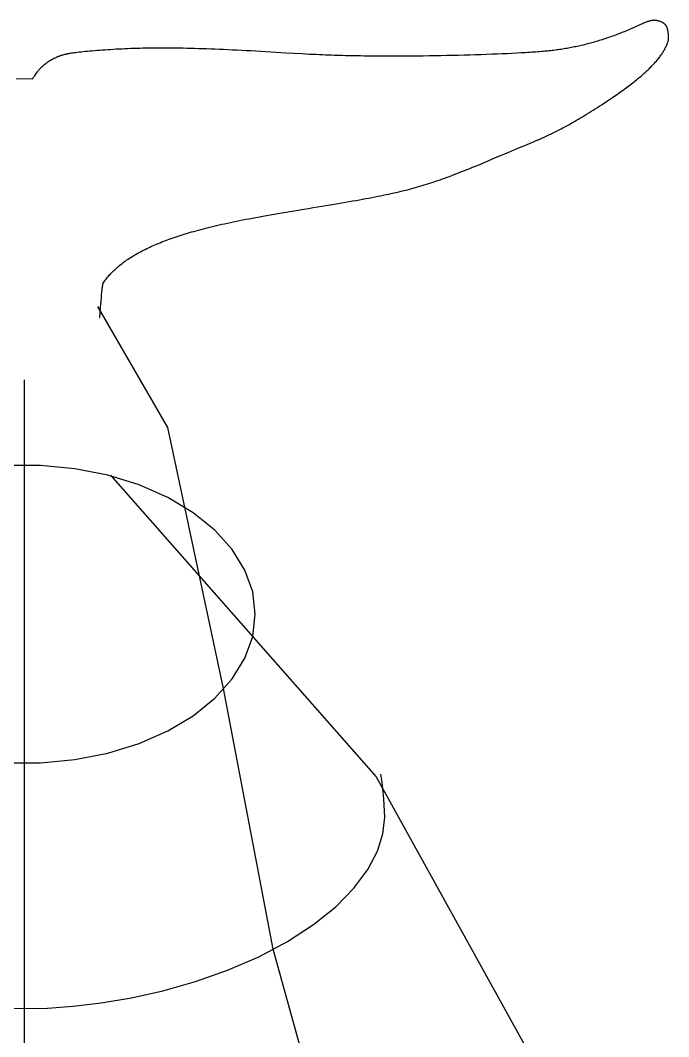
# Model space of a CAD drawing. Header units: inches. Extents: x 0 to 171, y -1 to 342.
# Drawn here: x 79.5 to 124.8, y 226.6 to 297.6 of the extents above; entities that cross this region are included whole.
import ezdxf

# ---------------------------------------------------------------- set-up
doc = ezdxf.new("R2010")
doc.units = ezdxf.units.IN
doc.header["$MEASUREMENT"] = 0
doc.layers.add('D', color=22, linetype='Continuous')
doc.layers.add('E', color=2, linetype='Continuous')

# ---------------------------------------------------------------- blocks, each defined once
blk = doc.blocks.new('Group#17')
at = {"layer": 'E', "color": 7}
for p, q in [((88.361, 20.614, 33.892), (88.3, 20.589, 33.851)), ((88.421, 20.637, 33.93), (88.361, 20.614, 33.892)), ((88.478, 20.658, 33.965), (88.421, 20.637, 33.93)), ((88.533, 20.678, 33.997), (88.478, 20.658, 33.965)), ((88.586, 20.695, 34.026), (88.533, 20.678, 33.997)), ((88.637, 20.711, 34.052), (88.586, 20.695, 34.026)), ((88.686, 20.725, 34.074), (88.637, 20.711, 34.052)), ((88.71, 20.731, 34.084), (88.686, 20.725, 34.074)), ((88.734, 20.737, 34.094), (88.71, 20.731, 34.084)), ((88.757, 20.742, 34.103), (88.734, 20.737, 34.094)), ((88.78, 20.747, 34.111), (88.757, 20.742, 34.103)), ((88.803, 20.751, 34.118), (88.78, 20.747, 34.111)), ((88.825, 20.755, 34.124), (88.803, 20.751, 34.118)), ((88.847, 20.759, 34.13), (88.825, 20.755, 34.124)), ((88.868, 20.762, 34.135), (88.847, 20.759, 34.13)), ((88.89, 20.764, 34.14), (88.868, 20.762, 34.135)), ((88.911, 20.767, 34.143), (88.89, 20.764, 34.14)), ((88.932, 20.768, 34.146), (88.911, 20.767, 34.143)), ((88.952, 20.77, 34.149), (88.932, 20.768, 34.146)), ((88.973, 20.771, 34.15), (88.952, 20.77, 34.149)), ((88.993, 20.771, 34.151), (88.973, 20.771, 34.15)), ((89.013, 20.771, 34.151), (88.993, 20.771, 34.151)), ((89.033, 20.771, 34.15), (89.013, 20.771, 34.151)), ((89.053, 20.77, 34.149), (89.033, 20.771, 34.15)), ((89.073, 20.769, 34.147), (89.053, 20.77, 34.149)), ((89.092, 20.767, 34.145), (89.073, 20.769, 34.147)), ((89.112, 20.765, 34.141), (89.092, 20.767, 34.145)), ((89.131, 20.763, 34.137), (89.112, 20.765, 34.141)), ((89.151, 20.76, 34.133), (89.131, 20.763, 34.137)), ((89.17, 20.757, 34.128), (89.151, 20.76, 34.133)), ((89.189, 20.753, 34.122), (89.17, 20.757, 34.128)), ((89.209, 20.749, 34.115), (89.189, 20.753, 34.122)), ((89.228, 20.745, 34.108), (89.209, 20.749, 34.115)), ((89.248, 20.74, 34.1), (89.228, 20.745, 34.108)), ((89.267, 20.735, 34.091), (89.248, 20.74, 34.1)), ((89.287, 20.729, 34.082), (89.267, 20.735, 34.091)), ((89.307, 20.723, 34.072), (89.287, 20.729, 34.082)), ((89.346, 20.71, 34.051), (89.307, 20.723, 34.072)), ((89.387, 20.696, 34.027), (89.346, 20.71, 34.051)), ((89.428, 20.679, 34), (89.387, 20.696, 34.027)), ((89.47, 20.662, 33.971), (89.428, 20.679, 34)), ((89.513, 20.643, 33.94), (89.47, 20.662, 33.971)), ((89.54, 20.63, 33.918), (89.513, 20.643, 33.94)), ((89.567, 20.616, 33.896), (89.54, 20.63, 33.918)), ((89.592, 20.602, 33.873), (89.567, 20.616, 33.896)), ((89.617, 20.588, 33.85), (89.592, 20.602, 33.873)), ((86.691, 19.894, 32.709), (86.587, 19.853, 32.642)), ((86.795, 19.935, 32.777), (86.691, 19.894, 32.709)), ((86.899, 19.977, 32.846), (86.795, 19.935, 32.777)), ((87.003, 20.02, 32.916), (86.899, 19.977, 32.846)), ((87.107, 20.063, 32.987), (87.003, 20.02, 32.916)), ((87.212, 20.107, 33.059), (87.107, 20.063, 32.987)), ((87.316, 20.152, 33.133), (87.212, 20.107, 33.059)), ((87.421, 20.197, 33.207), (87.316, 20.152, 33.133)), ((87.526, 20.243, 33.283), (87.421, 20.197, 33.207)), ((87.631, 20.29, 33.359), (87.526, 20.243, 33.283)), ((87.737, 20.337, 33.437), (87.631, 20.29, 33.359)), ((87.842, 20.385, 33.516), (87.737, 20.337, 33.437)), ((87.948, 20.434, 33.596), (87.842, 20.385, 33.516)), ((88.024, 20.469, 33.654), (87.948, 20.434, 33.596)), ((88.098, 20.502, 33.708), (88.024, 20.469, 33.654)), ((88.168, 20.533, 33.759), (88.098, 20.502, 33.708)), ((88.235, 20.562, 33.806), (88.168, 20.533, 33.759)), ((88.3, 20.589, 33.851), (88.235, 20.562, 33.806)), ((89.64, 20.573, 33.825), (89.617, 20.588, 33.85)), ((89.662, 20.558, 33.8), (89.64, 20.573, 33.825)), ((89.684, 20.542, 33.773), (89.662, 20.558, 33.8)), ((89.705, 20.525, 33.746), (89.684, 20.542, 33.773)), ((89.724, 20.507, 33.717), (89.705, 20.525, 33.746)), ((89.743, 20.489, 33.687), (89.724, 20.507, 33.717)), ((89.761, 20.47, 33.656), (89.743, 20.489, 33.687)), ((89.778, 20.451, 33.624), (89.761, 20.47, 33.656)), ((89.795, 20.43, 33.59), (89.778, 20.451, 33.624)), ((89.81, 20.408, 33.555), (89.795, 20.43, 33.59)), ((89.825, 20.386, 33.518), (89.81, 20.408, 33.555)), ((89.839, 20.363, 33.479), (89.825, 20.386, 33.518)), ((89.853, 20.338, 33.439), (89.839, 20.363, 33.479)), ((89.866, 20.313, 33.397), (89.853, 20.338, 33.439)), ((89.878, 20.286, 33.354), (89.866, 20.313, 33.397)), ((89.889, 20.259, 33.308), (89.878, 20.286, 33.354)), ((89.9, 20.23, 33.261), (89.889, 20.259, 33.308)), ((89.91, 20.2, 33.212), (89.9, 20.23, 33.261)), ((89.92, 20.169, 33.16), (89.91, 20.2, 33.212)), ((89.929, 20.136, 33.107), (89.92, 20.169, 33.16)), ((89.937, 20.102, 33.051), (89.929, 20.136, 33.107)), ((89.945, 20.067, 32.993), (89.937, 20.102, 33.051)), ((89.953, 20.03, 32.933), (89.945, 20.067, 32.993)), ((89.96, 19.992, 32.87), (89.953, 20.03, 32.933)), ((89.966, 19.952, 32.805), (89.96, 19.992, 32.87)), ((89.972, 19.911, 32.737), (89.966, 19.952, 32.805)), ((89.984, 19.824, 32.594), (89.972, 19.911, 32.737)), ((84.535, 19.175, 31.526), (84.433, 19.147, 31.481)), ((84.637, 19.202, 31.572), (84.535, 19.175, 31.526)), ((84.739, 19.231, 31.619), (84.637, 19.202, 31.572)), ((84.841, 19.26, 31.667), (84.739, 19.231, 31.619)), ((84.944, 19.29, 31.716), (84.841, 19.26, 31.667)), ((85.046, 19.32, 31.766), (84.944, 19.29, 31.716)), ((85.148, 19.352, 31.817), (85.046, 19.32, 31.766)), ((85.25, 19.383, 31.869), (85.148, 19.352, 31.817)), ((85.353, 19.416, 31.922), (85.25, 19.383, 31.869)), ((85.455, 19.449, 31.976), (85.353, 19.416, 31.922)), ((85.558, 19.482, 32.032), (85.455, 19.449, 31.976)), ((85.66, 19.516, 32.088), (85.558, 19.482, 32.032)), ((85.763, 19.551, 32.145), (85.66, 19.516, 32.088)), ((85.865, 19.587, 32.203), (85.763, 19.551, 32.145)), ((85.968, 19.623, 32.263), (85.865, 19.587, 32.203)), ((86.071, 19.66, 32.323), (85.968, 19.623, 32.263)), ((86.174, 19.697, 32.385), (86.071, 19.66, 32.323)), ((86.277, 19.735, 32.448), (86.174, 19.697, 32.385)), ((86.381, 19.774, 32.511), (86.277, 19.735, 32.448)), ((86.484, 19.813, 32.576), (86.381, 19.774, 32.511)), ((86.587, 19.853, 32.642), (86.484, 19.813, 32.576)), ((89.907, 19.152, 31.489), (89.926, 19.201, 31.57)), ((89.926, 19.201, 31.57), (89.942, 19.248, 31.647)), ((89.942, 19.248, 31.647), (89.956, 19.292, 31.719)), ((89.956, 19.292, 31.719), (89.968, 19.335, 31.789)), ((89.968, 19.335, 31.789), (89.978, 19.376, 31.856)), ((89.978, 19.376, 31.856), (89.986, 19.416, 31.923)), ((89.99, 19.769, 32.503), (89.984, 19.824, 32.594)), ((89.986, 19.416, 31.923), (89.992, 19.456, 31.988)), ((89.995, 19.717, 32.418), (89.99, 19.769, 32.503)), ((89.992, 19.456, 31.988), (89.997, 19.496, 32.054)), ((89.998, 19.668, 32.338), (89.995, 19.717, 32.418)), ((89.997, 19.496, 32.054), (89.999, 19.537, 32.122)), ((90, 19.623, 32.262), (89.998, 19.668, 32.338)), ((89.999, 19.537, 32.122), (90, 19.579, 32.191)), ((90, 19.579, 32.191), (90, 19.623, 32.262)), ((48.29, 18.469, 30.366), (48.207, 18.455, 30.343)), ((48.382, 18.483, 30.389), (48.29, 18.469, 30.366)), ((48.483, 18.497, 30.412), (48.382, 18.483, 30.389)), ((48.592, 18.511, 30.435), (48.483, 18.497, 30.412)), ((48.71, 18.526, 30.459), (48.592, 18.511, 30.435)), ((48.835, 18.54, 30.483), (48.71, 18.526, 30.459)), ((48.968, 18.555, 30.507), (48.835, 18.54, 30.483)), ((49.108, 18.57, 30.531), (48.968, 18.555, 30.507)), ((49.254, 18.584, 30.555), (49.108, 18.57, 30.531)), ((49.407, 18.599, 30.579), (49.254, 18.584, 30.555)), ((49.566, 18.613, 30.603), (49.407, 18.599, 30.579)), ((49.731, 18.628, 30.627), (49.566, 18.613, 30.603)), ((49.901, 18.642, 30.65), (49.731, 18.628, 30.627)), ((50.076, 18.656, 30.673), (49.901, 18.642, 30.65)), ((50.256, 18.67, 30.696), (50.076, 18.656, 30.673)), ((50.44, 18.683, 30.718), (50.256, 18.67, 30.696)), ((50.628, 18.696, 30.739), (50.44, 18.683, 30.718)), ((50.82, 18.709, 30.76), (50.628, 18.696, 30.739)), ((51.015, 18.721, 30.781), (50.82, 18.709, 30.76)), ((51.213, 18.733, 30.8), (51.015, 18.721, 30.781)), ((51.413, 18.745, 30.819), (51.213, 18.733, 30.8)), ((51.616, 18.756, 30.837), (51.413, 18.745, 30.819)), ((51.821, 18.766, 30.854), (51.616, 18.756, 30.837)), ((52.028, 18.776, 30.87), (51.821, 18.766, 30.854)), ((52.235, 18.785, 30.885), (52.028, 18.776, 30.87)), ((52.444, 18.793, 30.899), (52.235, 18.785, 30.885)), ((52.653, 18.801, 30.911), (52.444, 18.793, 30.899)), ((52.862, 18.808, 30.923), (52.653, 18.801, 30.911)), ((53.071, 18.814, 30.933), (52.862, 18.808, 30.923)), ((53.277, 18.819, 30.941), (53.071, 18.814, 30.933)), ((53.488, 18.823, 30.948), (53.277, 18.819, 30.941)), ((53.702, 18.827, 30.954), (53.488, 18.823, 30.948)), ((53.921, 18.83, 30.959), (53.702, 18.827, 30.954)), ((54.144, 18.831, 30.962), (53.921, 18.83, 30.959)), ((54.371, 18.832, 30.963), (54.144, 18.831, 30.962)), ((54.603, 18.833, 30.964), (54.371, 18.832, 30.963)), ((54.839, 18.832, 30.963), (54.603, 18.833, 30.964)), ((55.079, 18.831, 30.96), (54.839, 18.832, 30.963)), ((55.324, 18.828, 30.957), (55.079, 18.831, 30.96)), ((55.573, 18.825, 30.952), (55.324, 18.828, 30.957)), ((55.826, 18.822, 30.945), (55.573, 18.825, 30.952)), ((56.084, 18.817, 30.938), (55.826, 18.822, 30.945)), ((56.347, 18.811, 30.928), (56.084, 18.817, 30.938)), ((56.613, 18.805, 30.918), (56.347, 18.811, 30.928)), ((56.885, 18.798, 30.906), (56.613, 18.805, 30.918)), ((57.161, 18.79, 30.893), (56.885, 18.798, 30.906)), ((57.441, 18.781, 30.878), (57.161, 18.79, 30.893)), ((57.726, 18.771, 30.862), (57.441, 18.781, 30.878)), ((58.016, 18.761, 30.845), (57.726, 18.771, 30.862)), ((58.31, 18.749, 30.827), (58.016, 18.761, 30.845)), ((58.609, 18.737, 30.807), (58.31, 18.749, 30.827)), ((58.912, 18.724, 30.785), (58.609, 18.737, 30.807)), ((59.22, 18.71, 30.762), (58.912, 18.724, 30.785)), ((59.533, 18.696, 30.738), (59.22, 18.71, 30.762)), ((59.85, 18.68, 30.713), (59.533, 18.696, 30.738)), ((60.173, 18.664, 30.686), (59.85, 18.68, 30.713)), ((60.5, 18.647, 30.658), (60.173, 18.664, 30.686)), ((60.831, 18.629, 30.628), (60.5, 18.647, 30.658)), ((61.168, 18.61, 30.597), (60.831, 18.629, 30.628)), ((61.509, 18.59, 30.565), (61.168, 18.61, 30.597)), ((61.855, 18.57, 30.531), (61.509, 18.59, 30.565)), ((62.589, 18.526, 30.459), (61.855, 18.57, 30.531)), ((63.254, 18.487, 30.395), (62.589, 18.526, 30.459)), ((63.859, 18.452, 30.338), (63.254, 18.487, 30.395)), ((79.385, 18.474, 30.375), (79.055, 18.458, 30.347)), ((79.704, 18.492, 30.403), (79.385, 18.474, 30.375)), ((80.012, 18.51, 30.433), (79.704, 18.492, 30.403)), ((80.161, 18.519, 30.448), (80.012, 18.51, 30.433)), ((80.307, 18.528, 30.463), (80.161, 18.519, 30.448)), ((80.449, 18.538, 30.479), (80.307, 18.528, 30.463)), ((80.588, 18.547, 30.494), (80.449, 18.538, 30.479)), ((80.724, 18.557, 30.51), (80.588, 18.547, 30.494)), ((80.856, 18.567, 30.526), (80.724, 18.557, 30.51)), ((80.985, 18.576, 30.542), (80.856, 18.567, 30.526)), ((81.11, 18.586, 30.559), (80.985, 18.576, 30.542)), ((81.231, 18.596, 30.575), (81.11, 18.586, 30.559)), ((81.348, 18.607, 30.592), (81.231, 18.596, 30.575)), ((81.452, 18.616, 30.608), (81.348, 18.607, 30.592)), ((81.557, 18.626, 30.624), (81.452, 18.616, 30.608)), ((81.661, 18.637, 30.642), (81.557, 18.626, 30.624)), ((81.765, 18.648, 30.661), (81.661, 18.637, 30.642)), ((81.869, 18.66, 30.68), (81.765, 18.648, 30.661)), ((81.972, 18.672, 30.7), (81.869, 18.66, 30.68)), ((82.076, 18.685, 30.722), (81.972, 18.672, 30.7)), ((82.179, 18.699, 30.744), (82.076, 18.685, 30.722)), ((82.283, 18.713, 30.767), (82.179, 18.699, 30.744)), ((82.386, 18.728, 30.791), (82.283, 18.713, 30.767)), ((82.489, 18.743, 30.817), (82.386, 18.728, 30.791)), ((82.592, 18.759, 30.843), (82.489, 18.743, 30.817)), ((82.695, 18.776, 30.87), (82.592, 18.759, 30.843)), ((82.797, 18.793, 30.898), (82.695, 18.776, 30.87)), ((82.9, 18.81, 30.927), (82.797, 18.793, 30.898)), ((83.002, 18.829, 30.957), (82.9, 18.81, 30.927)), ((83.105, 18.847, 30.988), (83.002, 18.829, 30.957)), ((83.207, 18.867, 31.02), (83.105, 18.847, 30.988)), ((83.31, 18.887, 31.053), (83.207, 18.867, 31.02)), ((83.412, 18.908, 31.087), (83.31, 18.887, 31.053)), ((83.514, 18.929, 31.122), (83.412, 18.908, 31.087)), ((83.616, 18.951, 31.158), (83.514, 18.929, 31.122)), ((83.719, 18.973, 31.195), (83.616, 18.951, 31.158)), ((83.821, 18.996, 31.233), (83.719, 18.973, 31.195)), ((83.923, 19.02, 31.271), (83.821, 18.996, 31.233)), ((84.025, 19.044, 31.311), (83.923, 19.02, 31.271)), ((84.127, 19.069, 31.352), (84.025, 19.044, 31.311)), ((84.229, 19.094, 31.394), (84.127, 19.069, 31.352)), ((84.331, 19.121, 31.437), (84.229, 19.094, 31.394)), ((84.433, 19.147, 31.481), (84.331, 19.121, 31.437)), ((89.535, 18.441, 30.32), (89.572, 18.497, 30.412)), ((89.572, 18.497, 30.412), (89.608, 18.553, 30.504)), ((89.608, 18.553, 30.504), (89.642, 18.609, 30.596)), ((89.642, 18.609, 30.596), (89.674, 18.664, 30.686)), ((89.674, 18.664, 30.686), (89.705, 18.719, 30.777)), ((89.705, 18.719, 30.777), (89.735, 18.774, 30.867)), ((89.735, 18.774, 30.867), (89.764, 18.829, 30.957)), ((89.764, 18.829, 30.957), (89.791, 18.883, 31.047)), ((89.791, 18.883, 31.047), (89.817, 18.938, 31.136)), ((89.817, 18.938, 31.136), (89.842, 18.992, 31.225)), ((89.842, 18.992, 31.225), (89.865, 19.046, 31.314)), ((89.865, 19.046, 31.314), (89.887, 19.1, 31.402)), ((89.887, 19.1, 31.402), (89.907, 19.152, 31.489)), ((46.509, 17.759, 29.199), (46.477, 17.735, 29.158)), ((46.545, 17.786, 29.242), (46.509, 17.759, 29.199)), ((46.583, 17.814, 29.288), (46.545, 17.786, 29.242)), ((46.625, 17.843, 29.336), (46.583, 17.814, 29.288)), ((46.671, 17.874, 29.387), (46.625, 17.843, 29.336)), ((46.72, 17.905, 29.439), (46.671, 17.874, 29.387)), ((46.774, 17.938, 29.494), (46.72, 17.905, 29.439)), ((46.832, 17.973, 29.55), (46.774, 17.938, 29.494)), ((46.894, 18.008, 29.608), (46.832, 17.973, 29.55)), ((46.96, 18.044, 29.667), (46.894, 18.008, 29.608)), ((47.031, 18.081, 29.728), (46.96, 18.044, 29.667)), ((47.069, 18.1, 29.759), (47.031, 18.081, 29.728)), ((47.108, 18.119, 29.79), (47.069, 18.1, 29.759)), ((47.148, 18.138, 29.822), (47.108, 18.119, 29.79)), ((47.189, 18.158, 29.854), (47.148, 18.138, 29.822)), ((47.232, 18.177, 29.886), (47.189, 18.158, 29.854)), ((47.276, 18.197, 29.918), (47.232, 18.177, 29.886)), ((47.287, 18.204, 29.929), (47.276, 18.197, 29.918)), ((47.3, 18.211, 29.941), (47.287, 18.204, 29.929)), ((47.314, 18.218, 29.952), (47.3, 18.211, 29.941)), ((47.329, 18.225, 29.964), (47.314, 18.218, 29.952)), ((47.364, 18.24, 29.989), (47.329, 18.225, 29.964)), ((47.402, 18.255, 30.014), (47.364, 18.24, 29.989)), ((47.445, 18.271, 30.04), (47.402, 18.255, 30.014)), ((47.491, 18.287, 30.066), (47.445, 18.271, 30.04)), ((47.54, 18.303, 30.092), (47.491, 18.287, 30.066)), ((47.591, 18.318, 30.118), (47.54, 18.303, 30.092)), ((47.644, 18.333, 30.143), (47.591, 18.318, 30.118)), ((47.698, 18.348, 30.167), (47.644, 18.333, 30.143)), ((47.753, 18.362, 30.19), (47.698, 18.348, 30.167)), ((47.808, 18.375, 30.212), (47.753, 18.362, 30.19)), ((47.862, 18.388, 30.232), (47.808, 18.375, 30.212)), ((47.916, 18.399, 30.25), (47.862, 18.388, 30.232)), ((47.967, 18.408, 30.266), (47.916, 18.399, 30.25)), ((48.017, 18.416, 30.279), (47.967, 18.408, 30.266)), ((48.042, 18.423, 30.29), (48.017, 18.416, 30.279)), ((48.07, 18.429, 30.3), (48.042, 18.423, 30.29)), ((48.101, 18.436, 30.311), (48.07, 18.429, 30.3)), ((48.134, 18.442, 30.321), (48.101, 18.436, 30.311)), ((48.169, 18.449, 30.332), (48.134, 18.442, 30.321)), ((48.207, 18.455, 30.343), (48.169, 18.449, 30.332)), ((64.41, 18.421, 30.288), (63.859, 18.452, 30.338)), ((64.668, 18.408, 30.265), (64.41, 18.421, 30.288)), ((64.915, 18.395, 30.244), (64.668, 18.408, 30.265)), ((65.154, 18.383, 30.224), (64.915, 18.395, 30.244)), ((65.383, 18.372, 30.206), (65.154, 18.383, 30.224)), ((65.606, 18.361, 30.189), (65.383, 18.372, 30.206)), ((65.822, 18.352, 30.173), (65.606, 18.361, 30.189)), ((66.032, 18.343, 30.158), (65.822, 18.352, 30.173)), ((66.237, 18.335, 30.145), (66.032, 18.343, 30.158)), ((66.44, 18.327, 30.132), (66.237, 18.335, 30.145)), ((66.639, 18.32, 30.121), (66.44, 18.327, 30.132)), ((66.837, 18.314, 30.111), (66.639, 18.32, 30.121)), ((67.034, 18.308, 30.101), (66.837, 18.314, 30.111)), ((67.231, 18.303, 30.093), (67.034, 18.308, 30.101)), ((67.43, 18.298, 30.085), (67.231, 18.303, 30.093)), ((67.631, 18.294, 30.078), (67.43, 18.298, 30.085)), ((67.835, 18.29, 30.071), (67.631, 18.294, 30.078)), ((68.043, 18.286, 30.065), (67.835, 18.29, 30.071)), ((68.256, 18.283, 30.06), (68.043, 18.286, 30.065)), ((68.475, 18.28, 30.055), (68.256, 18.283, 30.06)), ((68.702, 18.277, 30.051), (68.475, 18.28, 30.055)), ((69.18, 18.273, 30.043), (68.702, 18.277, 30.051)), ((69.698, 18.268, 30.036), (69.18, 18.273, 30.043)), ((70.077, 18.266, 30.032), (69.698, 18.268, 30.036)), ((70.462, 18.265, 30.03), (70.077, 18.266, 30.032)), ((70.853, 18.265, 30.03), (70.462, 18.265, 30.03)), ((71.248, 18.265, 30.031), (70.853, 18.265, 30.03)), ((71.648, 18.267, 30.034), (71.248, 18.265, 30.031)), ((71.694, 18.267, 30.034), (71.648, 18.267, 30.034)), ((72.051, 18.27, 30.038), (71.694, 18.267, 30.034)), ((72.444, 18.273, 30.044), (72.051, 18.27, 30.038)), ((72.456, 18.273, 30.044), (72.444, 18.273, 30.044)), ((72.864, 18.278, 30.051), (72.456, 18.273, 30.044)), ((73.272, 18.283, 30.06), (72.864, 18.278, 30.051)), ((73.681, 18.289, 30.071), (73.272, 18.283, 30.06)), ((74.09, 18.297, 30.082), (73.681, 18.289, 30.071)), ((74.498, 18.305, 30.095), (74.09, 18.297, 30.082)), ((74.904, 18.313, 30.11), (74.498, 18.305, 30.095)), ((75.308, 18.323, 30.126), (74.904, 18.313, 30.11)), ((75.708, 18.333, 30.143), (75.308, 18.323, 30.126)), ((76.105, 18.344, 30.161), (75.708, 18.333, 30.143)), ((76.497, 18.356, 30.18), (76.105, 18.344, 30.161)), ((76.884, 18.369, 30.201), (76.497, 18.356, 30.18)), ((77.265, 18.382, 30.223), (76.884, 18.369, 30.201)), ((77.639, 18.396, 30.245), (77.265, 18.382, 30.223)), ((78.006, 18.41, 30.269), (77.639, 18.396, 30.245)), ((78.365, 18.425, 30.294), (78.006, 18.41, 30.269)), ((78.715, 18.441, 30.32), (78.365, 18.425, 30.294)), ((79.055, 18.458, 30.347), (78.715, 18.441, 30.32)), ((88.984, 17.748, 29.18), (89.038, 17.807, 29.278)), ((89.038, 17.807, 29.278), (89.09, 17.866, 29.375)), ((89.09, 17.866, 29.375), (89.141, 17.925, 29.472)), ((89.141, 17.925, 29.472), (89.191, 17.984, 29.568)), ((89.191, 17.984, 29.568), (89.239, 18.042, 29.664)), ((89.239, 18.042, 29.664), (89.286, 18.1, 29.759)), ((89.286, 18.1, 29.759), (89.331, 18.158, 29.854)), ((89.331, 18.158, 29.854), (89.375, 18.215, 29.948)), ((89.375, 18.215, 29.948), (89.417, 18.272, 30.042)), ((89.417, 18.272, 30.042), (89.458, 18.329, 30.135)), ((89.458, 18.329, 30.135), (89.497, 18.385, 30.228)), ((89.497, 18.385, 30.228), (89.535, 18.441, 30.32)), ((45.835, 17.082, 28.085), (45.784, 17.012, 27.971)), ((45.881, 17.144, 28.187), (45.835, 17.082, 28.085)), ((45.92, 17.196, 28.273), (45.881, 17.144, 28.187)), ((45.953, 17.235, 28.337), (45.92, 17.196, 28.273)), ((45.986, 17.274, 28.401), (45.953, 17.235, 28.337)), ((46.021, 17.312, 28.464), (45.986, 17.274, 28.401)), ((46.055, 17.35, 28.526), (46.021, 17.312, 28.464)), ((46.091, 17.387, 28.587), (46.055, 17.35, 28.526)), ((46.126, 17.423, 28.647), (46.091, 17.387, 28.587)), ((46.16, 17.459, 28.704), (46.126, 17.423, 28.647)), ((46.195, 17.492, 28.76), (46.16, 17.459, 28.704)), ((46.228, 17.524, 28.813), (46.195, 17.492, 28.76)), ((46.261, 17.555, 28.863), (46.228, 17.524, 28.813)), ((46.292, 17.583, 28.91), (46.261, 17.555, 28.863)), ((46.322, 17.61, 28.953), (46.292, 17.583, 28.91)), ((46.35, 17.634, 28.993), (46.322, 17.61, 28.953)), ((46.376, 17.655, 29.028), (46.35, 17.634, 28.993)), ((46.399, 17.674, 29.059), (46.376, 17.655, 29.028)), ((46.42, 17.69, 29.085), (46.399, 17.674, 29.059)), ((46.477, 17.735, 29.158), (46.42, 17.69, 29.085)), ((88.218, 17.005, 27.959), (88.291, 17.069, 28.064)), ((88.291, 17.069, 28.064), (88.361, 17.133, 28.169)), ((88.361, 17.133, 28.169), (88.431, 17.196, 28.273)), ((88.431, 17.196, 28.273), (88.498, 17.259, 28.376)), ((88.498, 17.259, 28.376), (88.564, 17.321, 28.479)), ((88.564, 17.321, 28.479), (88.629, 17.383, 28.581)), ((88.629, 17.383, 28.581), (88.692, 17.445, 28.682)), ((88.692, 17.445, 28.682), (88.753, 17.506, 28.783)), ((88.753, 17.506, 28.783), (88.813, 17.567, 28.883)), ((88.813, 17.567, 28.883), (88.872, 17.628, 28.983)), ((88.872, 17.628, 28.983), (88.929, 17.688, 29.082)), ((88.929, 17.688, 29.082), (88.984, 17.748, 29.18)), ((45.564, 16.668, 27.405), (44.437, 16.672, 27.411)), ((45.578, 16.696, 27.451), (45.564, 16.668, 27.405)), ((45.594, 16.726, 27.501), (45.578, 16.696, 27.451)), ((45.614, 16.759, 27.554), (45.594, 16.726, 27.501)), ((45.635, 16.793, 27.61), (45.614, 16.759, 27.554)), ((45.657, 16.828, 27.668), (45.635, 16.793, 27.61)), ((45.681, 16.865, 27.728), (45.657, 16.828, 27.668)), ((45.732, 16.939, 27.85), (45.681, 16.865, 27.728)), ((45.784, 17.012, 27.971), (45.732, 16.939, 27.85)), ((87.315, 16.269, 26.749), (87.406, 16.339, 26.863)), ((87.406, 16.339, 26.863), (87.494, 16.407, 26.976)), ((87.494, 16.407, 26.976), (87.581, 16.476, 27.088)), ((87.581, 16.476, 27.088), (87.667, 16.543, 27.2)), ((87.667, 16.543, 27.2), (87.75, 16.611, 27.311)), ((87.75, 16.611, 27.311), (87.832, 16.678, 27.421)), ((87.832, 16.678, 27.421), (87.913, 16.744, 27.53)), ((87.913, 16.744, 27.53), (87.991, 16.81, 27.638)), ((87.991, 16.81, 27.638), (88.069, 16.875, 27.746)), ((88.069, 16.875, 27.746), (88.144, 16.94, 27.852)), ((88.144, 16.94, 27.852), (88.218, 17.005, 27.959)), ((86.426, 15.621, 25.683), (86.532, 15.695, 25.805)), ((86.532, 15.695, 25.805), (86.636, 15.769, 25.926)), ((86.636, 15.769, 25.926), (86.738, 15.842, 26.047)), ((86.738, 15.842, 26.047), (86.838, 15.915, 26.166)), ((86.838, 15.915, 26.166), (86.937, 15.987, 26.284)), ((86.937, 15.987, 26.284), (87.034, 16.058, 26.402)), ((87.034, 16.058, 26.402), (87.13, 16.129, 26.518)), ((87.13, 16.129, 26.518), (87.223, 16.199, 26.634)), ((87.223, 16.199, 26.634), (87.315, 16.269, 26.749)), ((85.349, 14.895, 24.489), (85.516, 15.004, 24.669)), ((85.516, 15.004, 24.669), (85.636, 15.084, 24.8)), ((85.636, 15.084, 24.8), (85.754, 15.162, 24.929)), ((85.754, 15.162, 24.929), (85.871, 15.24, 25.057)), ((85.871, 15.24, 25.057), (85.985, 15.318, 25.184)), ((85.985, 15.318, 25.184), (86.098, 15.394, 25.31)), ((86.098, 15.394, 25.31), (86.209, 15.47, 25.436)), ((86.209, 15.47, 25.436), (86.318, 15.546, 25.56)), ((86.318, 15.546, 25.56), (86.426, 15.621, 25.683)), ((84.126, 14.12, 23.215), (84.27, 14.208, 23.36)), ((84.27, 14.208, 23.36), (84.416, 14.299, 23.509)), ((84.416, 14.299, 23.509), (84.565, 14.391, 23.661)), ((84.565, 14.391, 23.661), (84.716, 14.487, 23.818)), ((84.716, 14.487, 23.818), (84.869, 14.584, 23.979)), ((84.869, 14.584, 23.979), (85.026, 14.685, 24.144)), ((85.026, 14.685, 24.144), (85.186, 14.788, 24.314)), ((85.186, 14.788, 24.314), (85.349, 14.895, 24.489)), ((83.023, 13.481, 22.164), (83.158, 13.555, 22.287)), ((83.158, 13.555, 22.287), (83.294, 13.631, 22.412)), ((83.294, 13.631, 22.412), (83.43, 13.708, 22.539)), ((83.43, 13.708, 22.539), (83.567, 13.787, 22.668)), ((83.567, 13.787, 22.668), (83.704, 13.868, 22.801)), ((83.704, 13.868, 22.801), (83.844, 13.95, 22.936)), ((83.844, 13.95, 22.936), (83.984, 14.034, 23.074)), ((83.984, 14.034, 23.074), (84.126, 14.12, 23.215)), ((81.642, 12.777, 21.007), (81.786, 12.846, 21.12)), ((81.786, 12.846, 21.12), (81.928, 12.914, 21.233)), ((81.928, 12.914, 21.233), (82.068, 12.983, 21.346)), ((82.068, 12.983, 21.346), (82.207, 13.052, 21.46)), ((82.207, 13.052, 21.46), (82.345, 13.122, 21.574)), ((82.345, 13.122, 21.574), (82.481, 13.192, 21.69)), ((82.481, 13.192, 21.69), (82.617, 13.263, 21.806)), ((82.617, 13.263, 21.806), (82.753, 13.335, 21.924)), ((82.753, 13.335, 21.924), (82.888, 13.407, 22.043)), ((82.888, 13.407, 22.043), (83.023, 13.481, 22.164)), ((79.471, 11.83, 19.45), (80.062, 12.077, 19.856)), ((80.062, 12.077, 19.856), (80.323, 12.187, 20.037)), ((80.323, 12.187, 20.037), (80.552, 12.284, 20.197)), ((80.552, 12.284, 20.197), (80.743, 12.366, 20.332)), ((80.743, 12.366, 20.332), (80.822, 12.401, 20.388)), ((80.822, 12.401, 20.388), (80.888, 12.43, 20.437)), ((80.888, 12.43, 20.437), (81.045, 12.5, 20.552)), ((81.045, 12.5, 20.552), (81.198, 12.57, 20.667)), ((81.198, 12.57, 20.667), (81.348, 12.639, 20.781)), ((81.348, 12.639, 20.781), (81.496, 12.708, 20.894)), ((81.496, 12.708, 20.894), (81.642, 12.777, 21.007)), ((78.207, 11.301, 18.581), (78.835, 11.564, 19.012)), ((78.835, 11.564, 19.012), (79.471, 11.83, 19.45)), ((76.509, 10.582, 17.398), (76.919, 10.75, 17.674)), ((76.919, 10.75, 17.674), (76.969, 10.773, 17.712)), ((76.969, 10.773, 17.712), (77.032, 10.801, 17.759)), ((77.032, 10.801, 17.759), (77.108, 10.834, 17.813)), ((77.108, 10.834, 17.813), (77.195, 10.872, 17.876)), ((77.195, 10.872, 17.876), (77.4, 10.961, 18.021)), ((77.4, 10.961, 18.021), (77.642, 11.063, 18.19)), ((77.642, 11.063, 18.19), (77.913, 11.178, 18.378)), ((77.913, 11.178, 18.378), (78.207, 11.301, 18.581)), ((74.856, 9.931, 16.329), (75.027, 9.996, 16.435)), ((75.027, 9.996, 16.435), (75.2, 10.063, 16.544)), ((75.2, 10.063, 16.544), (75.377, 10.131, 16.656)), ((75.377, 10.131, 16.656), (75.556, 10.201, 16.772)), ((75.556, 10.201, 16.772), (75.739, 10.273, 16.89)), ((75.739, 10.273, 16.89), (75.926, 10.347, 17.012)), ((75.926, 10.347, 17.012), (76.116, 10.423, 17.137)), ((76.116, 10.423, 17.137), (76.31, 10.501, 17.266)), ((76.31, 10.501, 17.266), (76.509, 10.582, 17.398)), ((72.776, 9.223, 15.164), (72.932, 9.27, 15.242)), ((72.932, 9.27, 15.242), (73.088, 9.319, 15.321)), ((73.088, 9.319, 15.321), (73.245, 9.368, 15.402)), ((73.245, 9.368, 15.402), (73.401, 9.418, 15.485)), ((73.401, 9.418, 15.485), (73.558, 9.47, 15.57)), ((73.558, 9.47, 15.57), (73.715, 9.523, 15.657)), ((73.715, 9.523, 15.657), (73.874, 9.577, 15.746)), ((73.874, 9.577, 15.746), (74.033, 9.632, 15.837)), ((74.033, 9.632, 15.837), (74.194, 9.689, 15.93)), ((74.194, 9.689, 15.93), (74.357, 9.747, 16.026)), ((74.357, 9.747, 16.026), (74.521, 9.807, 16.124)), ((74.521, 9.807, 16.124), (74.687, 9.868, 16.225)), ((74.687, 9.868, 16.225), (74.856, 9.931, 16.329)), ((69.878, 8.514, 13.999), (70.071, 8.554, 14.064)), ((70.071, 8.554, 14.064), (70.26, 8.593, 14.129)), ((70.26, 8.593, 14.129), (70.445, 8.633, 14.193)), ((70.445, 8.633, 14.193), (70.627, 8.672, 14.259)), ((70.627, 8.672, 14.259), (70.806, 8.712, 14.324)), ((70.806, 8.712, 14.324), (70.982, 8.752, 14.39)), ((70.982, 8.752, 14.39), (71.155, 8.792, 14.456)), ((71.155, 8.792, 14.456), (71.325, 8.833, 14.523)), ((71.325, 8.833, 14.523), (71.493, 8.874, 14.59)), ((71.493, 8.874, 14.59), (71.658, 8.915, 14.658)), ((71.658, 8.915, 14.658), (71.822, 8.957, 14.727)), ((71.822, 8.957, 14.727), (71.984, 9, 14.797)), ((71.984, 9, 14.797), (72.145, 9.043, 14.868)), ((72.145, 9.043, 14.868), (72.304, 9.087, 14.94)), ((72.304, 9.087, 14.94), (72.462, 9.132, 15.014)), ((72.462, 9.132, 15.014), (72.619, 9.177, 15.088)), ((72.619, 9.177, 15.088), (72.776, 9.223, 15.164)), ((65.782, 7.784, 12.797), (66.361, 7.88, 12.956)), ((66.361, 7.88, 12.956), (66.911, 7.973, 13.108)), ((66.911, 7.973, 13.108), (67.175, 8.018, 13.183)), ((67.175, 8.018, 13.183), (67.432, 8.062, 13.255)), ((67.432, 8.062, 13.255), (67.683, 8.106, 13.327)), ((67.683, 8.106, 13.327), (67.927, 8.149, 13.398)), ((67.927, 8.149, 13.398), (68.165, 8.191, 13.467)), ((68.165, 8.191, 13.467), (68.398, 8.233, 13.536)), ((68.398, 8.233, 13.536), (68.624, 8.274, 13.603)), ((68.624, 8.274, 13.603), (68.846, 8.315, 13.67)), ((68.846, 8.315, 13.67), (69.062, 8.355, 13.737)), ((69.062, 8.355, 13.737), (69.273, 8.395, 13.803)), ((69.273, 8.395, 13.803), (69.479, 8.435, 13.869)), ((69.479, 8.435, 13.869), (69.68, 8.475, 13.934)), ((69.68, 8.475, 13.934), (69.878, 8.514, 13.999)), ((61.663, 7.092, 11.661), (61.917, 7.138, 11.736)), ((61.917, 7.138, 11.736), (62.176, 7.184, 11.811)), ((62.176, 7.184, 11.811), (62.44, 7.23, 11.886)), ((62.44, 7.23, 11.886), (62.71, 7.276, 11.963)), ((62.71, 7.276, 11.963), (62.986, 7.323, 12.04)), ((62.986, 7.323, 12.04), (63.268, 7.37, 12.118)), ((63.268, 7.37, 12.118), (63.555, 7.418, 12.196)), ((63.555, 7.418, 12.196), (63.849, 7.466, 12.275)), ((63.849, 7.466, 12.275), (64.122, 7.511, 12.349)), ((64.122, 7.511, 12.349), (64.528, 7.577, 12.458)), ((64.528, 7.577, 12.458), (64.837, 7.628, 12.541)), ((64.837, 7.628, 12.541), (65.172, 7.683, 12.631)), ((65.172, 7.683, 12.631), (65.782, 7.784, 12.797)), ((58.226, 6.387, 10.502), (58.412, 6.431, 10.574)), ((58.412, 6.431, 10.574), (58.601, 6.475, 10.646)), ((58.601, 6.475, 10.646), (58.794, 6.519, 10.718)), ((58.794, 6.519, 10.718), (58.99, 6.563, 10.79)), ((58.99, 6.563, 10.79), (59.19, 6.606, 10.862)), ((59.19, 6.606, 10.862), (59.393, 6.65, 10.934)), ((59.393, 6.65, 10.934), (59.601, 6.694, 11.005)), ((59.601, 6.694, 11.005), (59.812, 6.737, 11.077)), ((59.812, 6.737, 11.077), (60.027, 6.781, 11.149)), ((60.027, 6.781, 11.149), (60.247, 6.825, 11.222)), ((60.247, 6.825, 11.222), (60.472, 6.869, 11.294)), ((60.472, 6.869, 11.294), (60.7, 6.913, 11.367)), ((60.7, 6.913, 11.367), (60.934, 6.958, 11.44)), ((60.934, 6.958, 11.44), (61.172, 7.002, 11.513)), ((61.172, 7.002, 11.513), (61.415, 7.047, 11.587)), ((61.415, 7.047, 11.587), (61.663, 7.092, 11.661)), ((55.669, 5.671, 9.324), (55.809, 5.717, 9.399)), ((55.809, 5.717, 9.399), (55.95, 5.763, 9.474)), ((55.95, 5.763, 9.474), (56.094, 5.808, 9.549)), ((56.094, 5.808, 9.549), (56.239, 5.853, 9.622)), ((56.239, 5.853, 9.622), (56.386, 5.897, 9.695)), ((56.386, 5.897, 9.695), (56.534, 5.941, 9.768)), ((56.534, 5.941, 9.768), (56.684, 5.984, 9.839)), ((56.684, 5.984, 9.839), (56.836, 6.028, 9.91)), ((56.836, 6.028, 9.91), (57.002, 6.074, 9.986)), ((57.002, 6.074, 9.986), (57.169, 6.119, 10.061)), ((57.169, 6.119, 10.061), (57.339, 6.164, 10.135)), ((57.339, 6.164, 10.135), (57.511, 6.209, 10.209)), ((57.511, 6.209, 10.209), (57.685, 6.254, 10.283)), ((57.685, 6.254, 10.283), (57.863, 6.299, 10.356)), ((57.863, 6.299, 10.356), (58.043, 6.343, 10.429)), ((58.043, 6.343, 10.429), (58.226, 6.387, 10.502)), ((53.772, 4.929, 8.105), (53.886, 4.982, 8.191)), ((53.886, 4.982, 8.191), (54.003, 5.034, 8.276)), ((54.003, 5.034, 8.276), (54.121, 5.085, 8.361)), ((54.121, 5.085, 8.361), (54.24, 5.136, 8.445)), ((54.24, 5.136, 8.445), (54.362, 5.187, 8.528)), ((54.362, 5.187, 8.528), (54.485, 5.237, 8.611)), ((54.485, 5.237, 8.611), (54.609, 5.287, 8.693)), ((54.609, 5.287, 8.693), (54.736, 5.337, 8.774)), ((54.736, 5.337, 8.774), (54.864, 5.386, 8.855)), ((54.864, 5.386, 8.855), (54.994, 5.434, 8.935)), ((54.994, 5.434, 8.935), (55.125, 5.482, 9.014)), ((55.125, 5.482, 9.014), (55.259, 5.53, 9.092)), ((55.259, 5.53, 9.092), (55.394, 5.577, 9.17)), ((55.394, 5.577, 9.17), (55.53, 5.624, 9.247)), ((55.53, 5.624, 9.247), (55.669, 5.671, 9.324)), ((52.434, 4.209, 6.92), (52.527, 4.267, 7.015)), ((52.527, 4.267, 7.015), (52.621, 4.324, 7.11)), ((52.621, 4.324, 7.11), (52.718, 4.382, 7.204)), ((52.718, 4.382, 7.204), (52.815, 4.438, 7.297)), ((52.815, 4.438, 7.297), (52.915, 4.495, 7.39)), ((52.915, 4.495, 7.39), (53.016, 4.551, 7.482)), ((53.016, 4.551, 7.482), (53.119, 4.606, 7.573)), ((53.119, 4.606, 7.573), (53.224, 4.661, 7.663)), ((53.224, 4.661, 7.663), (53.33, 4.715, 7.753)), ((53.33, 4.715, 7.753), (53.438, 4.77, 7.842)), ((53.438, 4.77, 7.842), (53.547, 4.823, 7.93)), ((53.547, 4.823, 7.93), (53.659, 4.877, 8.018)), ((53.659, 4.877, 8.018), (53.772, 4.929, 8.105)), ((51.523, 3.542, 5.823), (51.597, 3.604, 5.926)), ((51.597, 3.604, 5.926), (51.673, 3.667, 6.029)), ((51.673, 3.667, 6.029), (51.751, 3.729, 6.131)), ((51.751, 3.729, 6.131), (51.831, 3.79, 6.232)), ((51.831, 3.79, 6.232), (51.912, 3.851, 6.332)), ((51.912, 3.851, 6.332), (51.995, 3.912, 6.432)), ((51.995, 3.912, 6.432), (52.079, 3.972, 6.531)), ((52.079, 3.972, 6.531), (52.165, 4.032, 6.629)), ((52.165, 4.032, 6.629), (52.253, 4.091, 6.727)), ((52.253, 4.091, 6.727), (52.343, 4.15, 6.824)), ((52.343, 4.15, 6.824), (52.434, 4.209, 6.92)), ((50.812, 2.82, 4.637), (50.868, 2.888, 4.749)), ((50.868, 2.888, 4.749), (50.926, 2.956, 4.859)), ((50.926, 2.956, 4.859), (50.986, 3.022, 4.969)), ((50.986, 3.022, 4.969), (51.047, 3.089, 5.079)), ((51.047, 3.089, 5.079), (51.11, 3.155, 5.187)), ((51.11, 3.155, 5.187), (51.175, 3.22, 5.295)), ((51.175, 3.22, 5.295), (51.241, 3.286, 5.402)), ((51.241, 3.286, 5.402), (51.309, 3.35, 5.508)), ((51.309, 3.35, 5.508), (51.378, 3.414, 5.614)), ((51.378, 3.414, 5.614), (51.45, 3.478, 5.719)), ((51.45, 3.478, 5.719), (51.523, 3.542, 5.823)), ((50.453, 2.129, 3.5), (50.462, 2.198, 3.614)), ((50.462, 2.198, 3.614), (50.471, 2.259, 3.714)), ((50.471, 2.259, 3.714), (50.48, 2.311, 3.8)), ((50.48, 2.311, 3.8), (50.49, 2.353, 3.869)), ((50.49, 2.353, 3.869), (50.494, 2.37, 3.897)), ((50.494, 2.37, 3.897), (50.499, 2.384, 3.92)), ((50.499, 2.384, 3.92), (50.503, 2.396, 3.939)), ((50.503, 2.396, 3.939), (50.508, 2.404, 3.953)), ((50.508, 2.404, 3.953), (50.554, 2.475, 4.069)), ((50.554, 2.475, 4.069), (50.602, 2.545, 4.184)), ((50.602, 2.545, 4.184), (50.652, 2.614, 4.298)), ((50.652, 2.614, 4.298), (50.704, 2.683, 4.412)), ((50.704, 2.683, 4.412), (50.757, 2.752, 4.525)), ((50.757, 2.752, 4.525), (50.812, 2.82, 4.637)), ((50.379, 1.372, 2.256), (50.397, 1.584, 2.605)), ((50.397, 1.584, 2.605), (50.415, 1.785, 2.935)), ((50.415, 1.785, 2.935), (50.434, 1.969, 3.237)), ((50.434, 1.969, 3.237), (50.443, 2.052, 3.374)), ((50.443, 2.052, 3.374), (50.453, 2.129, 3.5)), ((50.3, 0.364, 0.599), (50.329, 0.731, 1.203)), ((50.329, 0.731, 1.203), (50.362, 1.155, 1.899)), ((50.362, 1.155, 1.899), (50.379, 1.372, 2.256)), ((50.257, 0), (50.259, 0.003, 0.004)), ((50.259, 0.003, 0.004), (50.261, 0.008, 0.014)), ((50.261, 0.008, 0.014), (50.266, 0.029, 0.048)), ((50.266, 0.029, 0.048), (50.271, 0.061, 0.1)), ((50.271, 0.061, 0.1), (50.276, 0.104, 0.17)), ((50.276, 0.104, 0.17), (50.287, 0.218, 0.358)), ((50.287, 0.218, 0.358), (50.3, 0.364, 0.599))]:
    blk.add_line(p, q, dxfattribs=at)
blk = doc.blocks.new('Group#29')
at = {"layer": 'E'}
for p, q in [((0.26, 16.372), (0.168, 15.825, 1.175)), ((50.164, 15.825, 1.175), (50.072, 16.372)), ((0.168, 15.825, 1.175), (0.048, 14.646, 3.703)), ((50.284, 14.646, 3.703), (50.164, 15.825, 1.175)), ((0.048, 14.646, 3.703), (0, 13.382, 6.412)), ((50.332, 13.382, 6.412), (50.284, 14.646, 3.703)), ((0, 13.382, 6.412), (0.129, 12.218, 8.91)), ((50.203, 12.218, 8.91), (50.332, 13.382, 6.412)), ((0.129, 12.218, 8.91), (0.513, 10.985, 11.553)), ((49.819, 10.985, 11.553), (50.203, 12.218, 8.91)), ((0.513, 10.985, 11.553), (1.178, 9.706, 14.297)), ((49.154, 9.706, 14.297), (49.819, 10.985, 11.553)), ((1.178, 9.706, 14.297), (2.143, 8.405, 17.086)), ((48.189, 8.405, 17.086), (49.154, 9.706, 14.297)), ((2.143, 8.405, 17.086), (3.409, 7.115, 19.853)), ((46.923, 7.115, 19.853), (48.189, 8.405, 17.086)), ((3.409, 7.115, 19.853), (4.963, 5.867, 22.53)), ((45.369, 5.867, 22.53), (46.923, 7.115, 19.853)), ((4.963, 5.867, 22.53), (6.775, 4.693, 25.046)), ((43.556, 4.693, 25.046), (45.369, 5.867, 22.53)), ((6.775, 4.693, 25.046), (8.797, 3.624, 27.339)), ((41.535, 3.624, 27.339), (43.556, 4.693, 25.046)), ((8.797, 3.624, 27.339), (10.969, 2.683, 29.357)), ((39.363, 2.683, 29.357), (41.535, 3.624, 27.339)), ((10.969, 2.683, 29.357), (13.221, 1.887, 31.065)), ((37.111, 1.887, 31.065), (39.363, 2.683, 29.357)), ((13.221, 1.887, 31.065), (15.484, 1.242, 32.448)), ((34.848, 1.242, 32.448), (37.111, 1.887, 31.065)), ((15.484, 1.242, 32.448), (17.692, 0.747, 33.509)), ((17.692, 0.747, 33.509), (19.793, 0.392, 34.27)), ((30.539, 0.392, 34.27), (32.64, 0.747, 33.509)), ((32.64, 0.747, 33.509), (34.848, 1.242, 32.448)), ((19.793, 0.392, 34.27), (21.75, 0.162, 34.764)), ((21.75, 0.162, 34.764), (23.542, 0.037, 35.031)), ((23.542, 0.037, 35.031), (25.166, 0, 35.111)), ((25.166, 0, 35.111), (26.79, 0.037, 35.031)), ((26.79, 0.037, 35.031), (28.582, 0.162, 34.764)), ((28.582, 0.162, 34.764), (30.539, 0.392, 34.27))]:
    blk.add_line(p, q, dxfattribs=at)
blk = doc.blocks.new('Group#30')
at = {"layer": 'E'}
for p, q in [((15.003, 20.787), (12.607, 20.555, 0.277)), ((17.426, 20.787), (15.003, 20.787)), ((19.823, 20.555, 0.277), (17.426, 20.787)), ((10.291, 20.096, 0.824), (8.107, 19.42, 1.629)), ((12.607, 20.555, 0.277), (10.291, 20.096, 0.824)), ((22.139, 20.096, 0.824), (19.823, 20.555, 0.277)), ((24.322, 19.42, 1.629), (22.139, 20.096, 0.824)), ((8.107, 19.42, 1.629), (6.105, 18.542, 2.675)), ((26.324, 18.542, 2.675), (24.322, 19.42, 1.629)), ((6.105, 18.542, 2.675), (4.328, 17.483, 3.938)), ((28.101, 17.483, 3.938), (26.324, 18.542, 2.675)), ((4.328, 17.483, 3.938), (2.817, 16.265, 5.389)), ((29.612, 16.265, 5.389), (28.101, 17.483, 3.938)), ((2.817, 16.265, 5.389), (1.606, 14.916, 6.997)), ((30.824, 14.916, 6.997), (29.612, 16.265, 5.389)), ((1.606, 14.916, 6.997), (0.72, 13.466, 8.725)), ((31.709, 13.466, 8.725), (30.824, 14.916, 6.997)), ((0.72, 13.466, 8.725), (0.181, 11.947, 10.535)), ((32.248, 11.947, 10.535), (31.709, 13.466, 8.725)), ((0.181, 11.947, 10.535), (0, 10.393, 12.386)), ((32.429, 10.393, 12.386), (32.248, 11.947, 10.535)), ((0, 10.393, 12.386), (0.181, 8.84, 14.238)), ((32.248, 8.84, 14.238), (32.429, 10.393, 12.386)), ((0.181, 8.84, 14.238), (0.72, 7.321, 16.048)), ((31.709, 7.321, 16.048), (32.248, 8.84, 14.238)), ((0.72, 7.321, 16.048), (1.606, 5.871, 17.776)), ((30.824, 5.871, 17.776), (31.709, 7.321, 16.048)), ((1.606, 5.871, 17.776), (2.817, 4.522, 19.383)), ((29.612, 4.522, 19.383), (30.824, 5.871, 17.776)), ((2.817, 4.522, 19.383), (4.328, 3.304, 20.835)), ((28.101, 3.304, 20.835), (29.612, 4.522, 19.383)), ((4.328, 3.304, 20.835), (6.105, 2.245, 22.098)), ((26.324, 2.245, 22.098), (28.101, 3.304, 20.835)), ((6.105, 2.245, 22.098), (8.107, 1.367, 23.143)), ((24.322, 1.367, 23.143), (26.324, 2.245, 22.098)), ((8.107, 1.367, 23.143), (10.291, 0.691, 23.949)), ((22.139, 0.691, 23.949), (24.322, 1.367, 23.143)), ((10.291, 0.691, 23.949), (12.607, 0.232, 24.496)), ((12.607, 0.232, 24.496), (15.003, 0, 24.773)), ((15.003, 0, 24.773), (17.426, 0, 24.773)), ((17.426, 0, 24.773), (19.823, 0.232, 24.496)), ((19.823, 0.232, 24.496), (22.139, 0.691, 23.949))]:
    blk.add_line(p, q, dxfattribs=at)
blk = doc.blocks.new('Group#33')
at = {"layer": 'D'}
for p, q in [((0, 210.875, 30.557), (18.55, 189.812, 18.2)), ((18.55, 189.812, 18.2), (31.154, 167.084, 9.3))]:
    blk.add_line(p, q, dxfattribs=at)
blk = doc.blocks.new('Group#34')
blk.add_line((0, 214.207, 16.387), (-4.886, 222.66, 31.739))
at = {"layer": 'D'}
for p, q in [((3.902, 195.976, 7.176), (0, 214.207, 16.387)), ((7.367, 177.78, 2.866), (3.902, 195.976, 7.176)), ((11.985, 161.163, 1.739), (7.367, 177.78, 2.866))]:
    blk.add_line(p, q, dxfattribs=at)
blk = doc.blocks.new('Group')
at = {"layer": 'D'}
for p, q in [((0, 72.381, 9.559), (0, 83.216, 21.483)), ((0, 56.456, 2.21), (0, 72.381, 9.559)), ((0, 39.299, 0.625), (0, 56.456, 2.21)), ((0, 25.18), (0, 39.299, 0.625))]:
    blk.add_line(p, q, dxfattribs=at)

msp = doc.modelspace()

# ---------------------------------------------------------------- block references
for name, p in [('Group#17', (34.824, 276.878, 101.615)), ('Group', (79.824, 189.309, 80.9)), ('Group#30', (63.522, 245.766, 58.337)), ('Group#33', (85.836, 54.987, 28.603)), ('Group#29', (54.658, 228.608, 46.414))]:
    msp.add_blockref(name, p)
at = {"layer": 'D'}
msp.add_blockref('Group#34', (89.837, 54.987, 69.741), dxfattribs=at)

doc.saveas('drawing.dxf')
